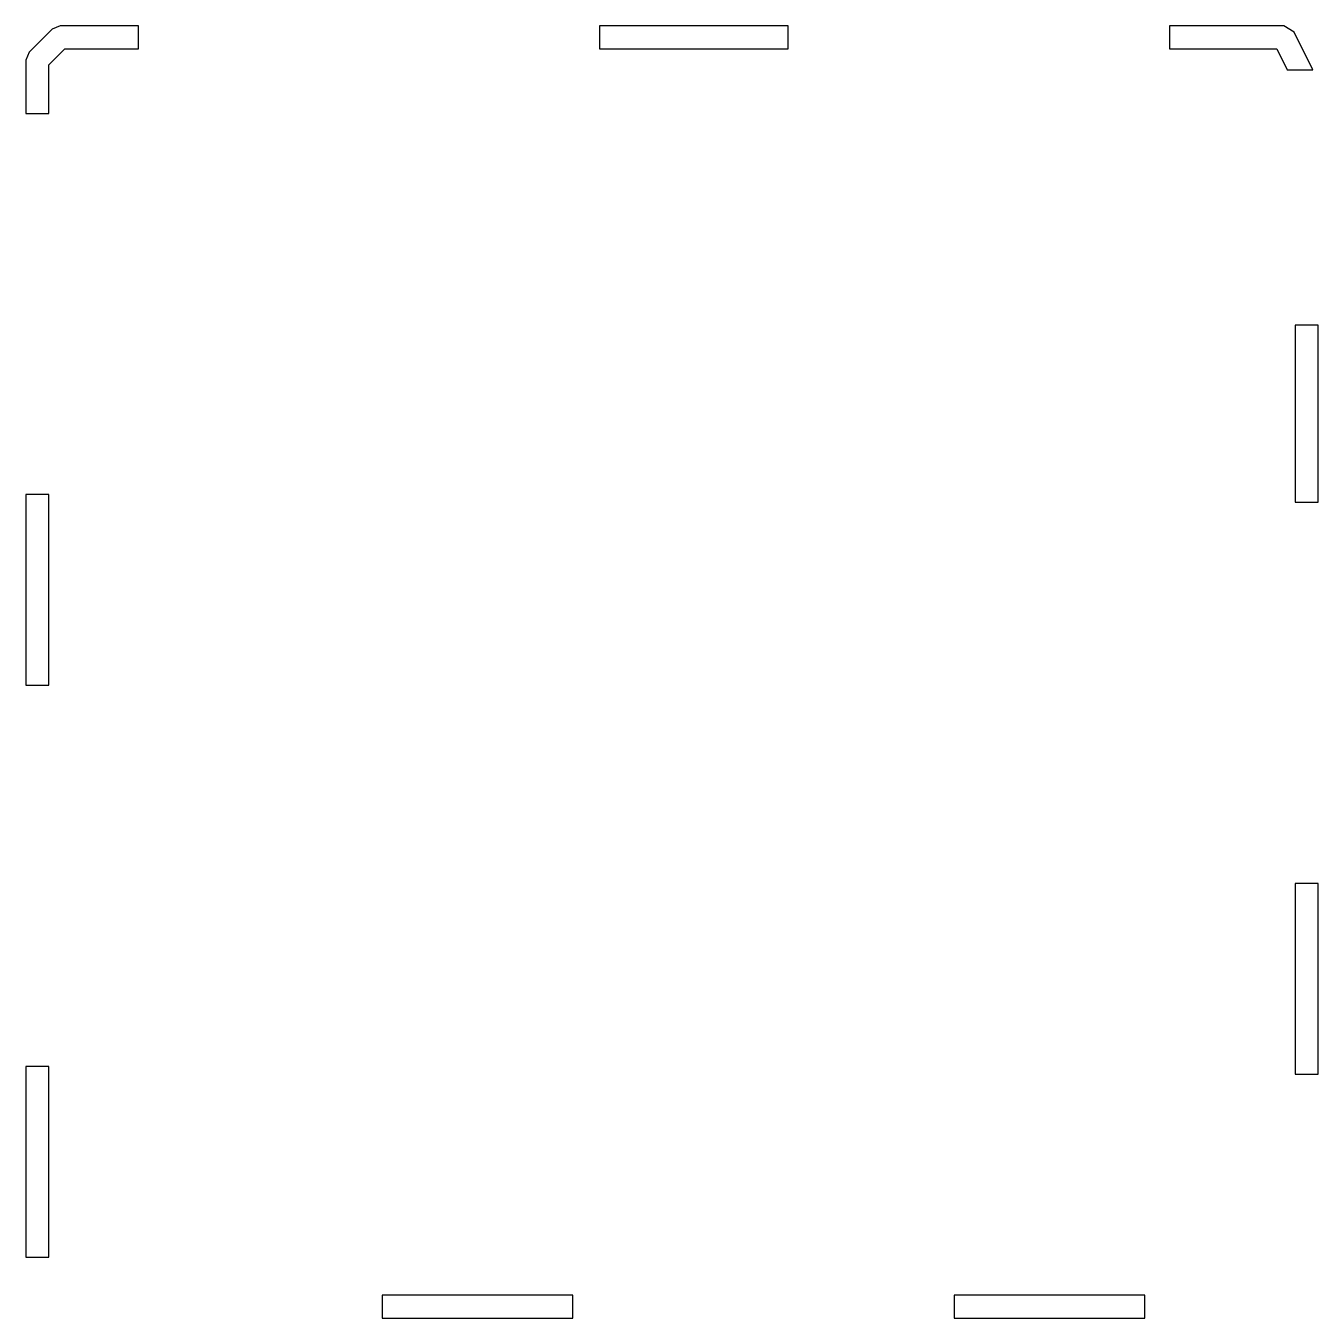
# Model space of a CAD drawing. Extents: x 0 to 1.33, y 0 to 1.33.
import ezdxf

# ---------------------------------------------------------------- set-up
doc = ezdxf.new("R2010")
doc.units = 0
doc.layers.get('0').update_dxf_attribs({"linetype": 'CONTINUOUS'})

msp = doc.modelspace()

# ---------------------------------------------------------------- linework, layer by layer
at = {"color": 160}
for p, q in [((0.0354, 1.3347), (0.0271, 1.3312)), ((0.1162, 1.3347), (0.0354, 1.3347)), ((0.1162, 1.311), (0.1162, 1.3347)), ((0.7874, 1.3347), (0.5925, 1.3347)), ((0.5925, 1.3347), (0.5925, 1.311)), ((0.7874, 1.311), (0.7874, 1.3347)), ((1.2992, 1.3347), (1.1811, 1.3347)), ((1.1811, 1.3347), (1.1811, 1.311)), ((1.3098, 1.3281), (1.2992, 1.3347)), ((0.0271, 1.3312), (0.0035, 1.3076)), ((1.3292, 1.2894), (1.3098, 1.3281)), ((0.0236, 1.2943), (0.0403, 1.311)), ((0.0403, 1.311), (0.1162, 1.311)), ((0.5925, 1.311), (0.7874, 1.311)), ((1.1811, 1.311), (1.2919, 1.311)), ((1.2919, 1.311), (1.3027, 1.2894)), ((0.0035, 1.3076), (0, 1.2992)), ((0, 1.2992), (0, 1.2442)), ((0.0236, 1.2442), (0.0236, 1.2943)), ((1.3027, 1.2894), (1.3292, 1.2894)), ((0, 1.2442), (0.0236, 1.2442)), ((1.311, 1.0256), (1.311, 0.8426)), ((1.3346, 1.0256), (1.311, 1.0256)), ((1.3346, 0.8426), (1.3346, 1.0256)), ((0.0236, 0.8505), (0, 0.8505)), ((0, 0.8505), (0, 0.6536)), ((0.0236, 0.6536), (0.0236, 0.8505)), ((1.311, 0.8426), (1.3346, 0.8426)), ((0, 0.6536), (0.0236, 0.6536)), ((1.3346, 0.4488), (1.311, 0.4488)), ((1.311, 0.4488), (1.311, 0.252)), ((1.3346, 0.252), (1.3346, 0.4488)), ((0.0236, 0.2599), (0, 0.2599)), ((0, 0.2599), (0, 0.0631)), ((0.0236, 0.0631), (0.0236, 0.2599)), ((1.311, 0.252), (1.3346, 0.252)), ((0, 0.0631), (0.0236, 0.0631)), ((0.5649, 0.0236), (0.3681, 0.0236)), ((0.3681, 0.0236), (0.3681, 0)), ((0.5649, 0), (0.5649, 0.0236)), ((1.1555, 0.0236), (0.9586, 0.0236)), ((0.9586, 0.0236), (0.9586, 0)), ((1.1555, 0), (1.1555, 0.0236)), ((0.3681, 0), (0.5649, 0)), ((0.9586, 0), (1.1555, 0))]:
    msp.add_line(p, q, dxfattribs=at)

doc.saveas('drawing.dxf')
